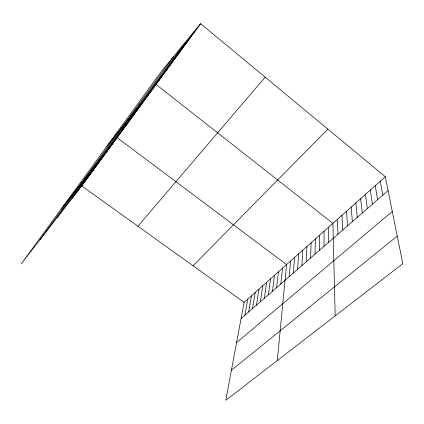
<?xml version="1.0" encoding="UTF-8"?>
<svg xmlns="http://www.w3.org/2000/svg" width="424" height="424" viewBox="0 0 424 424"><rect width="100%" height="100%" fill="white"/><g stroke="black" fill="none" stroke-linecap="round" stroke-linejoin="round"><path stroke-width="0.64" d="M324.042 246.323L324.047 231.223M319.511 250.266L319.696 235.092M315.027 254.167L315.398 238.924M310.596 258.025L311.142 242.708M306.218 261.836L306.934 246.45M301.888 265.61L302.768 250.155M297.606 269.335L298.65 253.822M293.371 273.024L294.574 257.447M289.184 276.671L290.541 261.036M277.307 360.548L286.55 264.587L117.093 137.646L61.173 209.027M280.815 283.947L282.485 268.201M276.644 287.583L278.457 271.784M272.515 291.177L274.476 275.324M268.434 294.733L270.538 278.828M264.396 298.247L266.643 282.294M260.405 301.724L262.785 285.723M256.451 305.163L258.969 289.12M252.545 308.561L255.195 292.481M248.681 311.926L251.459 295.804M244.855 315.26L247.759 299.095M385.305 176.728L244.097 302.349L225.801 400.304L402.8 263.686L385.305 176.728L200.616 23.696L160.945 71.969L21.2 263.935L81.721 185.908L200.616 23.696M40.026 239.666L173.761 56.371M57.123 217.629L185.018 42.676M71.857 198.628L194.441 31.206M84.498 181.366L94.08 169.049M81.281 185.76L90.937 173.337M78.101 190.1L87.832 177.571M74.963 194.388L84.763 181.763M97.743 163.277L107.007 151.416M94.372 167.877L103.716 155.899M91.038 172.43L100.467 160.336M87.747 176.925L97.255 164.719M104.606 153.901L113.69 142.289M101.156 158.618L110.33 146.879M118.524 134.89L127.232 123.813M115.01 139.692L123.813 128.477M111.533 144.441L120.437 133.088M125.684 125.112L134.191 114.321M122.085 130.03L130.693 119.096M133.025 115.084L141.314 104.606M129.336 120.13L137.731 109.493M140.545 104.813L148.601 94.658M136.761 109.98L144.934 99.661M106.758 146.402L156.069 84.466L332.893 223.358L335.183 315.88M144.377 99.576L152.317 89.591M156.17 83.475L163.722 74.03M152.19 88.913L159.874 79.277M160.203 77.968L167.618 68.709M168.429 66.738L175.557 57.881M164.289 72.387L171.566 63.33M172.621 61.008L179.601 52.359M176.866 55.205L183.698 46.773M181.175 49.327L187.848 41.112M185.537 43.37L192.046 35.383M189.957 37.328L196.301 29.574M137.922 226.209L265.159 77.179M193.063 265.753L327.847 129.124M241.071 318.551L388.087 190.567M236.587 342.576L392.29 211.47M231.424 370.2L397.246 236.094M81.721 185.908L244.097 302.349M380.259 181.218L382.793 195.173M375.272 185.659L377.567 199.72M370.343 190.042L372.404 204.22M365.467 194.377L367.301 208.656M360.654 198.66L362.266 213.044M355.895 202.895L357.284 217.38M351.189 207.082L352.365 221.662M346.535 211.216L347.505 225.891M341.94 215.307L342.703 230.073M337.387 219.356L337.954 234.207M328.446 227.312L328.626 242.332"/></g></svg>
